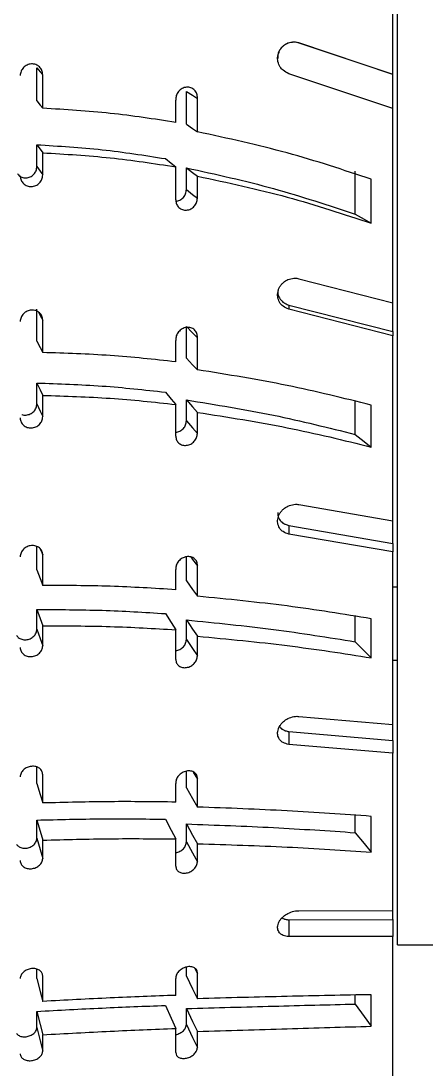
# Model space of a CAD drawing. Header units: millimetres. Extents: x 0 to 594, y 5 to 425.
# Drawn here: x 226.51 to 244.25, y 154.49 to 200.31 of the extents above; entities that cross this region are included whole.
import ezdxf

# ---------------------------------------------------------------- set-up
doc = ezdxf.new("R2010")
doc.units = ezdxf.units.MM

msp = doc.modelspace()

# ---------------------------------------------------------------- linework, layer by layer
at = {"color": 7, "linetype": 'Continuous', "lineweight": 25}
for p, q in [((243, 159.922), (243, 246.469)), ((242.8, 197.987), (242.8, 206.736)), ((238.462, 199.385), (238.462, 199.398)), ((238.685, 199.349), (238.462, 199.385)), ((238.685, 199.362), (242.8, 197.987)), ((238.685, 199.349), (238.685, 199.362)), ((242.8, 197.974), (238.685, 199.349)), ((227.21, 196.815), (227.21, 198.256)), ((227.465, 196.494), (227.465, 197.962)), ((242.8, 196.484), (238.24, 198.007)), ((242.8, 197.974), (242.8, 197.987)), ((242.8, 196.471), (242.8, 197.974)), ((233.757, 195.799), (233.754, 197.235)), ((233.29, 195.876), (233.29, 196.851)), ((242.8, 187.993), (242.8, 196.484)), ((227.21, 193.949), (227.21, 194.901)), ((227.465, 193.578), (227.465, 194.547)), ((233.29, 192.485), (233.29, 193.934)), ((233.757, 192.945), (233.757, 193.893)), ((234.24, 192.563), (234.24, 193.528)), ((241.146, 191.86), (241.146, 193.747)), ((241.846, 191.471), (241.846, 193.39)), ((238.685, 189.045), (242.8, 187.993)), ((238.24, 187.894), (238.24, 187.711)), ((238.24, 187.894), (242.8, 186.731)), ((242.8, 186.731), (242.8, 187.993)), ((227.21, 186.32), (227.21, 187.71)), ((242.8, 186.548), (238.24, 187.711)), ((227.465, 185.814), (227.465, 187.228)), ((233.757, 185.569), (233.754, 186.949)), ((242.8, 186.731), (242.8, 186.548)), ((242.8, 178.46), (242.8, 186.548)), ((233.29, 185.41), (233.29, 186.348)), ((227.21, 183.569), (227.21, 184.482)), ((227.465, 183.014), (227.465, 183.943)), ((233.757, 182.835), (233.757, 183.742)), ((233.29, 182.162), (233.29, 183.547)), ((241.146, 182.237), (241.146, 183.678)), ((241.846, 181.686), (241.846, 183.516)), ((234.24, 182.279), (234.24, 183.201)), ((238.685, 179.17), (242.8, 178.46)), ((238.24, 178.257), (238.24, 177.881)), ((238.24, 178.257), (242.8, 177.473)), ((242.8, 177.473), (242.8, 178.46)), ((242.8, 177.097), (238.24, 177.881)), ((227.21, 176.315), (227.21, 177.331)), ((242.8, 177.473), (242.8, 177.097)), ((227.465, 175.633), (227.465, 176.969)), ((233.757, 175.841), (233.755, 176.886)), ((242.8, 169.551), (242.8, 177.097)), ((233.29, 175.449), (233.29, 176.334)), ((243, 175.565), (242.8, 175.565)), ((227.21, 173.726), (227.21, 174.583)), ((233.757, 173.275), (233.757, 174.124)), ((241.146, 173.174), (241.146, 174.281)), ((241.846, 172.47), (241.846, 174.178)), ((227.465, 172.997), (227.465, 173.87)), ((233.29, 172.399), (233.29, 173.698)), ((234.24, 172.553), (234.24, 173.417)), ((242.8, 172.365), (243, 172.365)), ((238.685, 169.908), (242.8, 169.551)), ((242.8, 168.856), (242.8, 169.551)), ((238.24, 169.246), (238.24, 168.684)), ((238.24, 169.246), (242.8, 168.856)), ((242.8, 168.294), (238.24, 168.684)), ((242.8, 168.856), (242.8, 168.294)), ((242.8, 161.418), (242.8, 168.294)), ((227.21, 166.971), (227.21, 167.689)), ((227.465, 166.123), (227.465, 167.359)), ((233.757, 166.781), (233.755, 167.512)), ((234.053, 167.477), (234.237, 167.167)), ((233.29, 166.164), (233.29, 166.98)), ((241.146, 164.825), (241.146, 165.58)), ((241.846, 163.98), (241.846, 165.538)), ((227.21, 164.587), (227.21, 165.375)), ((233.757, 164.427), (233.757, 165.205)), ((227.465, 163.697), (227.465, 164.499)), ((233.29, 163.364), (233.29, 164.553)), ((234.24, 163.552), (234.24, 164.343)), ((238.685, 161.415), (242.8, 161.418)), ((242.8, 161.027), (242.8, 161.492)), ((238.24, 161.018), (242.8, 161.027)), ((238.24, 161.018), (238.24, 160.279)), ((242.8, 161.027), (242.8, 160.288)), ((242.8, 160.288), (238.24, 160.279)), ((242.8, 154.201), (242.8, 160.288)), ((243, 159.922), (251.3, 159.922)), ((227.21, 158.447), (227.21, 158.854)), ((227.465, 157.448), (227.465, 158.563)), ((233.757, 158.546), (233.756, 158.95)), ((234.11, 158.916), (234.237, 158.664)), ((233.29, 157.713), (233.29, 158.446)), ((241.146, 157.333), (241.146, 157.725)), ((241.846, 156.362), (241.846, 157.743)), ((227.21, 156.31), (227.21, 157.014)), ((233.757, 156.443), (233.757, 157.136)), ((233.29, 155.211), (233.29, 156.271)), ((227.465, 155.273), (227.465, 155.99)), ((234.24, 155.429), (234.24, 156.134))]:
    msp.add_line(p, q, dxfattribs=at)
at = {"color": 8, "linetype": 'Continuous', "lineweight": 25}
msp.add_line((227.373, 177.206), (227.465, 176.969), dxfattribs=at)
at = {"color": 7, "linetype": 'Continuous', "lineweight": 25, "flags": 128}
for points in [[(227.21, 198.256), (227.353, 198.091), (227.465, 197.962)], [(233.754, 197.235), (234.024, 197.064), (234.237, 196.929)], [(227.21, 196.815), (227.353, 196.635), (227.465, 196.494)], [(233.757, 195.799), (234.027, 195.613), (234.24, 195.467)], [(227.21, 194.901), (227.353, 194.703), (227.465, 194.547)], [(232.837, 194.293), (233.091, 194.092), (233.29, 193.934)], [(227.21, 193.949), (227.353, 193.741), (227.465, 193.578)], [(233.757, 193.893), (234.027, 193.689), (234.24, 193.528)], [(233.757, 192.945), (234.027, 192.731), (234.24, 192.563)], [(241.146, 191.86), (241.538, 191.642), (241.846, 191.471)], [(233.754, 186.949), (234.024, 186.678), (234.237, 186.464)], [(227.21, 186.32), (227.353, 186.037), (227.465, 185.814)], [(233.757, 185.569), (234.027, 185.284), (234.24, 185.06)], [(227.21, 184.482), (227.353, 184.18), (227.465, 183.943)], [(232.837, 184.084), (233.091, 183.783), (233.29, 183.547)], [(233.757, 183.742), (234.027, 183.439), (234.24, 183.201)], [(227.21, 183.569), (227.353, 183.258), (227.465, 183.014)], [(233.757, 182.835), (234.027, 182.524), (234.24, 182.279)], [(241.146, 182.237), (241.538, 181.928), (241.846, 181.686)], [(233.945, 176.883), (234.024, 176.775), (234.237, 176.487)], [(227.21, 176.315), (227.353, 175.933), (227.465, 175.633)], [(233.757, 175.84), (234.027, 175.461), (234.24, 175.163)], [(227.21, 174.583), (227.353, 174.184), (227.465, 173.87)], [(232.837, 174.403), (233.091, 174.008), (233.29, 173.698)], [(233.757, 174.124), (234.027, 173.728), (234.24, 173.417)], [(227.21, 173.726), (227.353, 173.317), (227.465, 172.997)], [(233.757, 173.275), (234.027, 172.87), (234.24, 172.553)], [(241.146, 173.174), (241.538, 172.78), (241.846, 172.47)], [(227.21, 166.971), (227.353, 166.496), (227.465, 166.123)], [(233.757, 166.781), (234.027, 166.314), (234.24, 165.946)], [(232.837, 165.415), (233.091, 164.932), (233.29, 164.553)], [(227.21, 165.375), (227.353, 164.884), (227.465, 164.499)], [(233.757, 165.205), (234.027, 164.722), (234.24, 164.343)], [(227.21, 164.587), (227.353, 164.088), (227.465, 163.697)], [(241.146, 164.825), (241.538, 164.352), (241.846, 163.98)], [(233.757, 164.427), (234.027, 163.937), (234.24, 163.552)], [(233.757, 158.545), (234.027, 157.998), (234.24, 157.568)], [(227.21, 158.447), (227.353, 157.888), (227.465, 157.448)], [(232.837, 157.274), (233.091, 156.712), (233.29, 156.271)], [(241.146, 157.333), (241.538, 156.789), (241.846, 156.362)], [(227.21, 157.014), (227.353, 156.441), (227.465, 155.99)], [(233.757, 157.136), (234.027, 156.575), (234.24, 156.134)], [(227.21, 156.31), (227.353, 155.729), (227.465, 155.273)], [(233.757, 156.443), (234.027, 155.876), (234.24, 155.429)]]:
    msp.add_lwpolyline(points, dxfattribs=at)
at = {"color": 8, "linetype": 'Continuous', "lineweight": 25, "flags": 128}
msp.add_lwpolyline([(227.28, 187.577), (227.353, 187.44), (227.465, 187.228)], dxfattribs=at)
at = {"color": 7, "linetype": 'Continuous', "lineweight": 25}
for points, knots in [([(238.24, 198.007), (238.15, 198.05), (238.005, 198.118), (237.846, 198.308), (237.753, 198.521), (237.743, 198.74), (237.78, 198.906), (237.832, 199.029), (237.906, 199.139), (238.024, 199.26), (238.212, 199.373), (238.375, 199.39), (238.462, 199.398)], [0, 0, 0, 0, 0.155041, 0.249328, 0.381927, 0.498573, 0.561182, 0.623565, 0.686223, 0.749654, 0.865577, 1, 1, 1, 1]), ([(238.462, 199.385), (238.375, 199.377), (238.213, 199.36), (238.026, 199.248), (237.908, 199.129), (237.833, 199.018), (237.782, 198.897), (237.75, 198.779), (237.757, 198.705), (237.76, 198.675)], [0, 0, 0, 0, 0.245398, 0.457038, 0.573425, 0.688322, 0.802632, 0.917275, 1, 1, 1, 1]), ([(238.462, 199.398), (238.505, 199.396), (238.581, 199.392), (238.653, 199.371), (238.685, 199.362)], [0, 0, 0, 0, 0.558584, 1, 1, 1, 1]), ([(227.465, 197.962), (227.457, 198.026), (227.442, 198.153), (227.328, 198.312), (227.163, 198.414), (226.969, 198.444), (226.775, 198.397), (226.613, 198.282), (226.499, 198.115), (226.485, 197.986), (226.477, 197.922)], [0, 0, 0, 0, 0.125229, 0.249941, 0.374938, 0.499916, 0.624852, 0.749963, 0.87507, 1, 1, 1, 1]), ([(234.237, 196.929), (234.234, 196.996), (234.228, 197.131), (234.121, 197.3), (233.957, 197.405), (233.761, 197.43), (233.565, 197.371), (233.405, 197.239), (233.298, 197.054), (233.292, 196.919), (233.29, 196.851)], [0, 0, 0, 0, 0.125233, 0.249934, 0.374938, 0.499879, 0.624771, 0.749944, 0.874981, 1, 1, 1, 1]), ([(234.24, 195.467), (234.239, 195.74), (234.238, 196.226), (234.237, 196.714), (234.237, 196.929)], [0, 0, 0, 0, 0.5599981, 1, 1, 1, 1]), ([(233.29, 195.876), (232.34, 196.023), (230.44, 196.317), (228.456, 196.435), (227.465, 196.494)], [0, 0, 0, 0, 0.500007, 1, 1, 1, 1]), ([(241.846, 193.39), (240.639, 193.793), (238.225, 194.598), (235.568, 195.178), (234.24, 195.467)], [0, 0, 0, 0, 0.500017, 1, 1, 1, 1]), ([(227.21, 194.901), (228.168, 194.843), (230.085, 194.726), (231.919, 194.437), (232.837, 194.293)], [0, 0, 0, 0, 0.49946, 1, 1, 1, 1]), ([(227.465, 194.547), (228.457, 194.489), (230.441, 194.371), (232.34, 194.08), (233.29, 193.934)], [0, 0, 0, 0, 0.499993, 1, 1, 1, 1]), ([(226.355, 193.642), (226.368, 193.62), (226.413, 193.547), (226.549, 193.473), (226.733, 193.441), (226.922, 193.486), (227.079, 193.599), (227.189, 193.762), (227.203, 193.886), (227.21, 193.949)], [0, 0, 0, 0, 0.064573, 0.220214, 0.375086, 0.529969, 0.685627, 0.842468, 1, 1, 1, 1]), ([(233.757, 193.893), (235.047, 193.608), (237.63, 193.038), (239.973, 192.253), (241.146, 191.86)], [0, 0, 0, 0, 0.499151, 1, 1, 1, 1]), ([(226.477, 193.538), (226.485, 193.475), (226.5, 193.349), (226.614, 193.192), (226.777, 193.091), (226.971, 193.061), (227.165, 193.106), (227.328, 193.221), (227.442, 193.387), (227.457, 193.514), (227.465, 193.578)], [0, 0, 0, 0, 0.125186, 0.249967, 0.374966, 0.499986, 0.625003, 0.749997, 0.875035, 1, 1, 1, 1]), ([(234.24, 193.528), (235.569, 193.241), (238.228, 192.666), (240.64, 191.869), (241.846, 191.471)], [0, 0, 0, 0, 0.499982, 1, 1, 1, 1]), ([(233.3, 192.434), (233.329, 192.438), (233.388, 192.446), (233.503, 192.492), (233.63, 192.59), (233.736, 192.757), (233.75, 192.882), (233.757, 192.945)], [0, 0, 0, 0, 0.120545, 0.245325, 0.495472, 0.747227, 1, 1, 1, 1]), ([(233.29, 192.485), (233.297, 192.423), (233.311, 192.298), (233.421, 192.147), (233.577, 192.053), (233.764, 192.03), (233.951, 192.082), (234.108, 192.202), (234.218, 192.372), (234.232, 192.5), (234.24, 192.563)], [0, 0, 0, 0, 0.1251633, 0.2499853, 0.3749785, 0.5000326, 0.6251064, 0.7500201, 0.8750078, 1, 1, 1, 1]), ([(238.24, 187.711), (238.15, 187.747), (238.005, 187.804), (237.846, 187.978), (237.753, 188.179), (237.743, 188.389), (237.78, 188.552), (237.832, 188.673), (237.906, 188.784), (238.024, 188.907), (238.212, 189.028), (238.375, 189.053), (238.462, 189.067)], [0, 0, 0, 0, 0.15504, 0.249327, 0.381927, 0.498572, 0.561182, 0.623564, 0.686224, 0.749654, 0.865577, 1, 1, 1, 1]), ([(238.462, 189.067), (238.505, 189.067), (238.581, 189.068), (238.653, 189.052), (238.685, 189.045)], [0, 0, 0, 0, 0.558583, 1, 1, 1, 1]), ([(237.76, 188.523), (237.759, 188.474), (237.757, 188.337), (237.855, 188.145), (237.969, 188.031), (238.037, 187.985), (238.055, 187.973), (238.119, 187.935), (238.186, 187.912), (238.24, 187.894)], [0, 0, 0, 0, 0.158009, 0.449848, 0.723748, 0.731565, 0.747031, 0.80089, 1, 1, 1, 1]), ([(227.465, 187.228), (227.457, 187.29), (227.442, 187.413), (227.328, 187.564), (227.163, 187.659), (226.969, 187.683), (226.775, 187.634), (226.613, 187.519), (226.499, 187.356), (226.485, 187.231), (226.477, 187.169)], [0, 0, 0, 0, 0.12523, 0.249942, 0.374941, 0.499917, 0.624855, 0.749967, 0.875071, 1, 1, 1, 1]), ([(234.237, 186.464), (234.234, 186.529), (234.228, 186.658), (234.121, 186.816), (233.957, 186.911), (233.761, 186.926), (233.565, 186.86), (233.405, 186.726), (233.298, 186.544), (233.292, 186.413), (233.29, 186.348)], [0, 0, 0, 0, 0.125232, 0.249934, 0.374938, 0.499879, 0.624772, 0.749944, 0.874982, 1, 1, 1, 1]), ([(234.24, 185.06), (234.239, 185.321), (234.238, 185.788), (234.237, 186.258), (234.237, 186.464)], [0, 0, 0, 0, 0.559999, 1, 1, 1, 1]), ([(233.29, 185.41), (232.34, 185.513), (230.44, 185.72), (228.456, 185.783), (227.465, 185.814)], [0, 0, 0, 0, 0.500007, 1, 1, 1, 1]), ([(241.846, 183.516), (240.639, 183.818), (238.225, 184.422), (235.568, 184.847), (234.24, 185.06)], [0, 0, 0, 0, 0.500017, 1, 1, 1, 1]), ([(227.21, 184.482), (228.168, 184.45), (230.085, 184.387), (231.919, 184.185), (232.837, 184.084)], [0, 0, 0, 0, 0.4994601, 1, 1, 1, 1]), ([(227.465, 183.943), (228.457, 183.913), (230.441, 183.851), (232.34, 183.649), (233.29, 183.547)], [0, 0, 0, 0, 0.499993, 1, 1, 1, 1]), ([(233.757, 183.742), (235.047, 183.534), (237.63, 183.116), (239.973, 182.53), (241.146, 182.237)], [0, 0, 0, 0, 0.499151, 1, 1, 1, 1]), ([(226.545, 183.112), (226.547, 183.111), (226.601, 183.079), (226.737, 183.077), (226.921, 183.118), (227.079, 183.231), (227.188, 183.389), (227.203, 183.509), (227.21, 183.569)], [0, 0, 0, 0, 0.008838, 0.205692, 0.402559, 0.600413, 0.799766, 1, 1, 1, 1]), ([(226.477, 182.955), (226.485, 182.895), (226.5, 182.774), (226.614, 182.627), (226.777, 182.533), (226.971, 182.508), (227.165, 182.556), (227.328, 182.669), (227.442, 182.831), (227.457, 182.953), (227.465, 183.014)], [0, 0, 0, 0, 0.125187, 0.249967, 0.374967, 0.499987, 0.625004, 0.749999, 0.875034, 1, 1, 1, 1]), ([(233.29, 182.327), (233.292, 182.326), (233.324, 182.324), (233.387, 182.345), (233.503, 182.39), (233.63, 182.492), (233.736, 182.655), (233.75, 182.775), (233.757, 182.835)], [0, 0, 0, 0, 0.00914, 0.13323, 0.256208, 0.502748, 0.750868, 1, 1, 1, 1]), ([(234.24, 183.201), (235.569, 182.992), (238.228, 182.574), (240.64, 181.982), (241.846, 181.686)], [0, 0, 0, 0, 0.499982, 1, 1, 1, 1]), ([(233.29, 182.162), (233.297, 182.103), (233.311, 181.984), (233.421, 181.845), (233.577, 181.761), (233.764, 181.748), (233.951, 181.806), (234.108, 181.928), (234.218, 182.095), (234.232, 182.218), (234.24, 182.279)], [0, 0, 0, 0, 0.125161, 0.249984, 0.374979, 0.500034, 0.625109, 0.750021, 0.875009, 1, 1, 1, 1]), ([(238.24, 177.881), (238.15, 177.909), (238.005, 177.955), (237.846, 178.11), (237.753, 178.294), (237.743, 178.493), (237.78, 178.649), (237.832, 178.767), (237.906, 178.876), (238.024, 179), (238.212, 179.126), (238.375, 179.159), (238.462, 179.178)], [0, 0, 0, 0, 0.1550411, 0.2493285, 0.3819268, 0.4985727, 0.5611825, 0.6235639, 0.6862234, 0.749653, 0.8655768, 1, 1, 1, 1]), ([(238.462, 179.178), (238.505, 179.181), (238.581, 179.186), (238.653, 179.175), (238.685, 179.17)], [0, 0, 0, 0, 0.558574, 1, 1, 1, 1]), ([(237.76, 178.822), (237.759, 178.777), (237.757, 178.646), (237.855, 178.47), (237.969, 178.369), (238.037, 178.33), (238.055, 178.32), (238.119, 178.288), (238.186, 178.27), (238.24, 178.257)], [0, 0, 0, 0, 0.158002, 0.449848, 0.723749, 0.731564, 0.74703, 0.800891, 1, 1, 1, 1]), ([(227.465, 176.969), (227.457, 177.027), (227.442, 177.143), (227.328, 177.283), (227.163, 177.369), (226.969, 177.388), (226.775, 177.337), (226.613, 177.225), (226.499, 177.068), (226.485, 176.95), (226.477, 176.891)], [0, 0, 0, 0, 0.125228, 0.24994, 0.374939, 0.499916, 0.624855, 0.749966, 0.87507, 1, 1, 1, 1]), ([(234.237, 176.487), (234.234, 176.548), (234.228, 176.67), (234.121, 176.814), (233.957, 176.895), (233.761, 176.901), (233.565, 176.83), (233.405, 176.696), (233.298, 176.519), (233.292, 176.395), (233.29, 176.334)], [0, 0, 0, 0, 0.125234, 0.249936, 0.37494, 0.499881, 0.624773, 0.749948, 0.874983, 1, 1, 1, 1]), ([(234.24, 175.163), (234.239, 175.409), (234.238, 175.849), (234.237, 176.292), (234.237, 176.487)], [0, 0, 0, 0, 0.559998, 1, 1, 1, 1]), ([(233.29, 175.449), (232.34, 175.507), (230.44, 175.622), (228.456, 175.629), (227.465, 175.633)], [0, 0, 0, 0, 0.500007, 1, 1, 1, 1]), ([(241.846, 174.178), (240.639, 174.375), (238.225, 174.767), (235.568, 175.031), (234.24, 175.163)], [0, 0, 0, 0, 0.500017, 1, 1, 1, 1]), ([(227.21, 174.583), (228.168, 174.579), (230.085, 174.572), (231.919, 174.459), (232.837, 174.403)], [0, 0, 0, 0, 0.49946, 1, 1, 1, 1]), ([(233.757, 174.124), (235.047, 173.996), (237.63, 173.738), (239.973, 173.362), (241.146, 173.174)], [0, 0, 0, 0, 0.499151, 1, 1, 1, 1]), ([(226.322, 173.455), (226.344, 173.421), (226.398, 173.341), (226.548, 173.268), (226.734, 173.248), (226.922, 173.297), (227.079, 173.405), (227.189, 173.556), (227.203, 173.669), (227.21, 173.726)], [0, 0, 0, 0, 0.1092321, 0.2574417, 0.4049195, 0.5524074, 0.7006347, 0.8499873, 1, 1, 1, 1]), ([(227.465, 173.87), (228.457, 173.868), (230.441, 173.863), (232.34, 173.753), (233.29, 173.698)], [0, 0, 0, 0, 0.499993, 1, 1, 1, 1]), ([(233.29, 172.777), (233.292, 172.777), (233.324, 172.776), (233.387, 172.799), (233.503, 172.846), (233.63, 172.947), (233.736, 173.106), (233.75, 173.218), (233.757, 173.275)], [0, 0, 0, 0, 0.009141, 0.133232, 0.256209, 0.502753, 0.750872, 1, 1, 1, 1]), ([(234.24, 173.417), (235.569, 173.29), (238.228, 173.036), (240.64, 172.658), (241.846, 172.47)], [0, 0, 0, 0, 0.499982, 1, 1, 1, 1]), ([(226.477, 172.919), (226.485, 172.863), (226.5, 172.75), (226.614, 172.614), (226.777, 172.53), (226.971, 172.511), (227.165, 172.56), (227.328, 172.67), (227.442, 172.824), (227.457, 172.939), (227.465, 172.997)], [0, 0, 0, 0, 0.125187, 0.249968, 0.374967, 0.499987, 0.625005, 0.749998, 0.875036, 1, 1, 1, 1]), ([(233.29, 172.399), (233.297, 172.344), (233.311, 172.234), (233.421, 172.108), (233.577, 172.038), (233.764, 172.033), (233.951, 172.097), (234.108, 172.218), (234.218, 172.38), (234.232, 172.495), (234.24, 172.553)], [0, 0, 0, 0, 0.125161, 0.249985, 0.374979, 0.500033, 0.625109, 0.750021, 0.875008, 1, 1, 1, 1]), ([(238.24, 168.684), (238.15, 168.705), (238.005, 168.738), (237.846, 168.871), (237.753, 169.036), (237.743, 169.219), (237.78, 169.367), (237.832, 169.479), (237.906, 169.585), (238.024, 169.707), (238.212, 169.836), (238.375, 169.878), (238.462, 169.9)], [0, 0, 0, 0, 0.15504, 0.249328, 0.381927, 0.498572, 0.561182, 0.623564, 0.686223, 0.749655, 0.865577, 1, 1, 1, 1]), ([(238.462, 169.9), (238.505, 169.906), (238.581, 169.916), (238.653, 169.91), (238.685, 169.908)], [0, 0, 0, 0, 0.558585, 1, 1, 1, 1]), ([(237.837, 169.48), (237.846, 169.462), (237.884, 169.382), (237.969, 169.334), (238.037, 169.301), (238.055, 169.293), (238.119, 169.267), (238.186, 169.256), (238.24, 169.246)], [0, 0, 0, 0, 0.132599, 0.564444, 0.576771, 0.601152, 0.686072, 1, 1, 1, 1]), ([(227.465, 167.359), (227.457, 167.413), (227.442, 167.52), (227.328, 167.647), (227.163, 167.723), (226.969, 167.736), (226.775, 167.684), (226.613, 167.577), (226.499, 167.428), (226.485, 167.319), (226.477, 167.264)], [0, 0, 0, 0, 0.125227, 0.24994, 0.374938, 0.499916, 0.624853, 0.749965, 0.875071, 1, 1, 1, 1]), ([(234.237, 167.167), (234.234, 167.223), (234.228, 167.335), (234.121, 167.463), (233.957, 167.531), (233.761, 167.526), (233.565, 167.451), (233.405, 167.32), (233.298, 167.151), (233.292, 167.037), (233.29, 166.98)], [0, 0, 0, 0, 0.125231, 0.249933, 0.374938, 0.499879, 0.624772, 0.749945, 0.874983, 1, 1, 1, 1]), ([(234.24, 165.946), (234.239, 166.173), (234.238, 166.578), (234.237, 166.987), (234.237, 167.167)], [0, 0, 0, 0, 0.559997, 1, 1, 1, 1]), ([(233.29, 166.164), (232.34, 166.175), (230.44, 166.197), (228.456, 166.148), (227.465, 166.123)], [0, 0, 0, 0, 0.500007, 1, 1, 1, 1]), ([(241.846, 165.538), (240.639, 165.625), (238.225, 165.799), (235.568, 165.897), (234.24, 165.946)], [0, 0, 0, 0, 0.500017, 1, 1, 1, 1]), ([(227.21, 165.375), (228.168, 165.399), (230.085, 165.446), (231.919, 165.425), (232.837, 165.415)], [0, 0, 0, 0, 0.49946, 1, 1, 1, 1]), ([(233.757, 165.205), (235.047, 165.158), (237.63, 165.065), (239.973, 164.905), (241.146, 164.825)], [0, 0, 0, 0, 0.499151, 1, 1, 1, 1]), ([(226.315, 164.325), (226.339, 164.292), (226.395, 164.216), (226.548, 164.151), (226.734, 164.138), (226.922, 164.187), (227.079, 164.29), (227.189, 164.431), (227.203, 164.535), (227.21, 164.587)], [0, 0, 0, 0, 0.1181907, 0.2649103, 0.4109054, 0.5569109, 0.7036479, 0.8514984, 1, 1, 1, 1]), ([(227.465, 164.499), (228.457, 164.525), (230.441, 164.577), (232.34, 164.561), (233.29, 164.553)], [0, 0, 0, 0, 0.499993, 1, 1, 1, 1]), ([(233.29, 163.948), (233.292, 163.948), (233.324, 163.949), (233.387, 163.973), (233.503, 164.022), (233.63, 164.121), (233.736, 164.271), (233.75, 164.375), (233.757, 164.427)], [0, 0, 0, 0, 0.009139, 0.133231, 0.256212, 0.502751, 0.750874, 1, 1, 1, 1]), ([(234.24, 164.343), (235.569, 164.3), (238.228, 164.214), (240.64, 164.058), (241.846, 163.98)], [0, 0, 0, 0, 0.499982, 1, 1, 1, 1]), ([(226.477, 163.602), (226.485, 163.55), (226.5, 163.447), (226.614, 163.325), (226.777, 163.251), (226.971, 163.239), (227.165, 163.289), (227.328, 163.394), (227.442, 163.538), (227.457, 163.644), (227.465, 163.697)], [0, 0, 0, 0, 0.125186, 0.249968, 0.374967, 0.499987, 0.625004, 0.749999, 0.875035, 1, 1, 1, 1]), ([(233.29, 163.364), (233.297, 163.314), (233.311, 163.214), (233.421, 163.104), (233.577, 163.047), (233.764, 163.053), (233.951, 163.12), (234.108, 163.239), (234.218, 163.393), (234.232, 163.499), (234.24, 163.552)], [0, 0, 0, 0, 0.125163, 0.249986, 0.37498, 0.500035, 0.62511, 0.750023, 0.87501, 1, 1, 1, 1]), ([(238.24, 160.279), (238.15, 160.291), (238.005, 160.311), (237.846, 160.42), (237.753, 160.563), (237.743, 160.728), (237.78, 160.864), (237.832, 160.969), (237.906, 161.07), (238.024, 161.188), (238.212, 161.317), (238.375, 161.366), (238.462, 161.393)], [0, 0, 0, 0, 0.15504, 0.249328, 0.381927, 0.498572, 0.561181, 0.623564, 0.686224, 0.749654, 0.865577, 1, 1, 1, 1]), ([(238.462, 161.393), (238.505, 161.401), (238.581, 161.415), (238.653, 161.415), (238.685, 161.415)], [0, 0, 0, 0, 0.558586, 1, 1, 1, 1]), ([(237.947, 161.106), (237.972, 161.087), (237.999, 161.066), (238.037, 161.053), (238.055, 161.047), (238.119, 161.028), (238.186, 161.022), (238.24, 161.018)], [0, 0, 0, 0, 0.335986, 0.354777, 0.391947, 0.52141, 1, 1, 1, 1]), ([(227.465, 158.563), (227.457, 158.611), (227.442, 158.707), (227.328, 158.819), (227.163, 158.884), (226.969, 158.89), (226.775, 158.839), (226.613, 158.738), (226.499, 158.601), (226.485, 158.502), (226.477, 158.452)], [0, 0, 0, 0, 0.125229, 0.249941, 0.374939, 0.499917, 0.624854, 0.749965, 0.875071, 1, 1, 1, 1]), ([(234.237, 158.664), (234.234, 158.715), (234.228, 158.815), (234.121, 158.925), (233.957, 158.977), (233.761, 158.963), (233.565, 158.885), (233.405, 158.758), (233.298, 158.601), (233.292, 158.498), (233.29, 158.446)], [0, 0, 0, 0, 0.1252314, 0.2499333, 0.3749385, 0.4998783, 0.6247709, 0.7499453, 0.8749818, 1, 1, 1, 1]), ([(234.24, 157.568), (234.239, 157.771), (234.238, 158.134), (234.237, 158.502), (234.237, 158.664)], [0, 0, 0, 0, 0.559998, 1, 1, 1, 1]), ([(233.29, 157.713), (232.34, 157.677), (230.44, 157.606), (228.456, 157.501), (227.465, 157.448)], [0, 0, 0, 0, 0.500007, 1, 1, 1, 1]), ([(241.846, 157.743), (240.639, 157.72), (238.225, 157.672), (235.568, 157.603), (234.24, 157.568)], [0, 0, 0, 0, 0.500017, 1, 1, 1, 1]), ([(227.21, 157.014), (228.168, 157.065), (230.085, 157.168), (231.919, 157.238), (232.837, 157.274)], [0, 0, 0, 0, 0.4994604, 1, 1, 1, 1]), ([(233.757, 157.136), (235.047, 157.172), (237.63, 157.245), (239.973, 157.304), (241.146, 157.333)], [0, 0, 0, 0, 0.499151, 1, 1, 1, 1]), ([(226.31, 156.057), (226.336, 156.026), (226.392, 155.959), (226.548, 155.903), (226.734, 155.896), (226.922, 155.945), (227.079, 156.041), (227.189, 156.17), (227.203, 156.263), (227.21, 156.31)], [0, 0, 0, 0, 0.124384, 0.270073, 0.415043, 0.560023, 0.705728, 0.852541, 1, 1, 1, 1]), ([(227.465, 155.99), (228.457, 156.044), (230.441, 156.153), (232.34, 156.231), (233.29, 156.271)], [0, 0, 0, 0, 0.499993, 1, 1, 1, 1]), ([(233.29, 155.992), (233.292, 155.992), (233.324, 155.995), (233.387, 156.02), (233.503, 156.069), (233.63, 156.165), (233.736, 156.304), (233.75, 156.397), (233.757, 156.443)], [0, 0, 0, 0, 0.009141, 0.13323, 0.256208, 0.502748, 0.750874, 1, 1, 1, 1]), ([(234.24, 156.134), (235.569, 156.176), (238.228, 156.26), (240.64, 156.328), (241.846, 156.362)], [0, 0, 0, 0, 0.499983, 1, 1, 1, 1]), ([(233.29, 155.211), (233.297, 155.167), (233.311, 155.078), (233.421, 154.987), (233.577, 154.945), (233.764, 154.96), (233.951, 155.03), (234.108, 155.144), (234.218, 155.287), (234.232, 155.382), (234.24, 155.429)], [0, 0, 0, 0, 0.125163, 0.2499854, 0.3749804, 0.500034, 0.6251093, 0.7500223, 0.875011, 1, 1, 1, 1]), ([(226.477, 155.162), (226.485, 155.116), (226.5, 155.025), (226.614, 154.919), (226.777, 154.857), (226.971, 154.851), (227.165, 154.901), (227.328, 154.999), (227.442, 155.131), (227.457, 155.226), (227.465, 155.273)], [0, 0, 0, 0, 0.125186, 0.249968, 0.374967, 0.499987, 0.625004, 0.749998, 0.875035, 1, 1, 1, 1])]:
    msp.add_open_spline(points, degree=3, knots=knots, dxfattribs=at)

doc.saveas('drawing.dxf')
